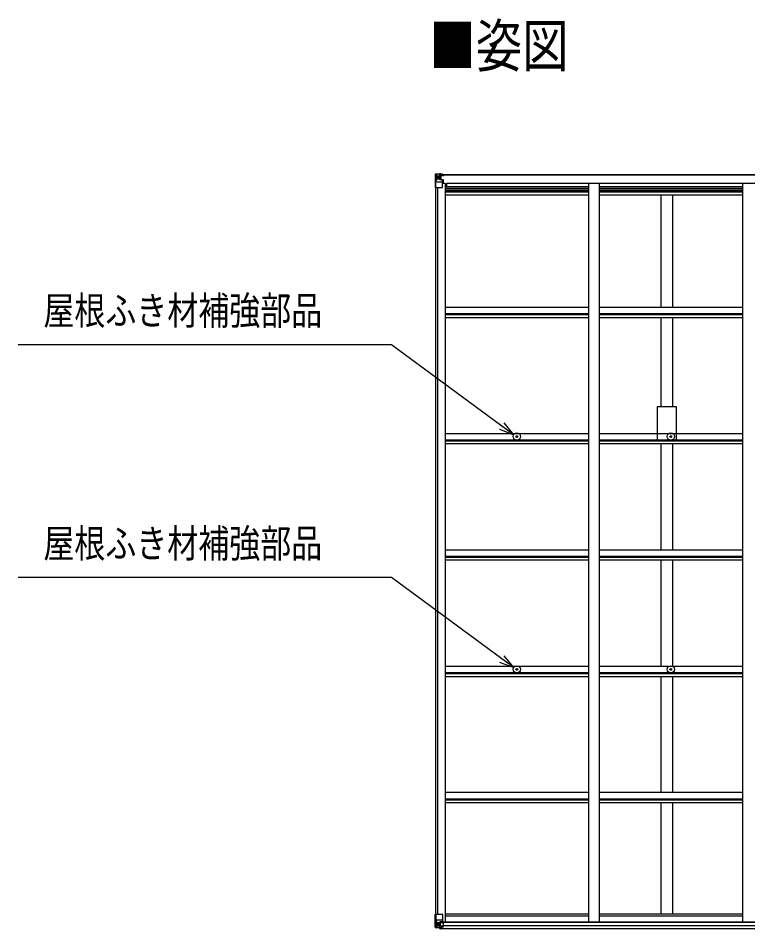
# Model space of a CAD drawing. Units: millimetres, scale not verified. Extents: x -16820 to 16820, y -11880 to 11880.
# Drawn here: x -7737 to -4344, y -867 to 3366 of the extents above; entities that cross this region are included whole.
import ezdxf
from ezdxf.enums import TextEntityAlignment as Align

# ---------------------------------------------------------------- set-up
doc = ezdxf.new("R2010")
doc.units = ezdxf.units.MM
doc.header["$LTSCALE"] = 60
for name, color, linetype in [('0-2_USER1', 3, 'Continuous'), ('0-4_YKK_13', 4, 'Continuous'), ('0-5_YKK_A1', 4, 'Continuous'), ('0-6_YKK_D', 6, 'Continuous')]:
    doc.layers.add(name, color=color, linetype=linetype)
doc.styles.add('ＭＳ ゴシック', font='')
doc.styles.get('ＭＳ ゴシック').set_extended_font_data('MS Gothic')

msp = doc.modelspace()

# ---------------------------------------------------------------- linework, layer by layer
at = {"layer": '0-4_YKK_13'}
for p, q in [((-5797.92, 2640.1), (-5797.92, 2640.06)), ((-5796.98, 2641.1), (-5796.98, 2641.1)), ((-5796.98, 2641.05), (-5796.98, 2641.09)), ((-5788.01, 2641.48), (-5795.93, 2641.01)), ((-5795.08, 2640.04), (-5795.08, 2639.97)), ((-5795.08, 2579.39), (-5795.08, 2639.97)), ((-5791.11, 2636.6), (-5793.84, 2640.26)), ((-5790.25, 2633.09), (-5787.92, 2633.15)), ((-5790.25, 2619.62), (-5790.25, 2633.09)), ((-5775.92, 2642.27), (-5787.92, 2641.49)), ((-5787.92, 2633.14), (-5775.92, 2633.14)), ((-5782.44, 2625.95), (-5782.44, 2624.99)), ((-5776.92, 2633.14), (-5775.92, 2633.14)), ((-5769.42, 2642.78), (-5775.92, 2642.39)), ((-5775.92, 2616.29), (-5775.92, 2642.39)), ((-5775.92, 2641.5), (-5769.42, 2641.9)), ((-5774.42, 2636.68), (-5775.92, 2636.68)), ((-5774.42, 2633.14), (-5775.92, 2633.14)), ((-5769.42, 2640.97), (-5774.42, 2640.89)), ((-5773.92, 2636.32), (-5774.42, 2636.32)), ((-5770.42, 2631.39), (-5774.42, 2631.39)), ((-5774.31, 2635.02), (-5770.42, 2635.02)), ((-5773.93, 2635.23), (-5773.93, 2635.39)), ((-5773.93, 2635.39), (-5773.92, 2635.39)), ((-5773.92, 2637.35), (-5773.92, 2635.39)), ((-5765.92, 2637.35), (-5773.92, 2637.35)), ((-5765.92, 2637.32), (-5773.92, 2637.32)), ((-5763.92, 2635.48), (-5773.92, 2635.39)), ((-5770.42, 2615.28), (-5770.42, 2635.25)), ((-5769.42, 2641.9), (-5769.42, 2642.78)), ((-5769.42, 2641.39), (-5769.42, 2641.9)), ((-5769.42, 2641.39), (-5769.42, 2640.97)), ((-5769.42, 2640.97), (-5769.42, 2640.16)), ((-5764.42, 2640.59), (-5764.42, 2640.16)), ((-5764.12, 2640.59), (-5764.42, 2640.59)), ((-5764.12, 2640.59), (-5762.43, 2640.16)), ((-5763.92, 2637.09), (-5758.92, 2637.09)), ((-5763.92, 2635.48), (-5763.92, 2637.09)), ((-5758.92, 2638.01), (-5758.92, 2637.09)), ((-5758.92, 2637.09), (-5757.92, 2637.09)), ((-5757.92, 2637.09), (-5757.92, 2638.01)), ((-5757.92, 2637.09), (-5757.92, 2635.52)), ((-5757.92, 2635.41), (-5757.92, 2635.52)), ((-5794.53, 2606.27), (-5790.39, 2618.35)), ((-5794.53, 2606.27), (-5787.92, 2606.05)), ((-5787.92, 2619.59), (-5790.25, 2619.62)), ((-5787.92, 2619.59), (-5775.92, 2619.59)), ((-5787.92, 2619.59), (-5787.92, 2619.59)), ((-5787.92, 2606.05), (-5763.92, 2606.05)), ((-5774.42, 2619.59), (-5775.92, 2619.59)), ((-5775.09, 2616.03), (-5764.75, 2614.38)), ((-5775.09, 2615.4), (-5775.09, 2616.03)), ((-5764.75, 2613.74), (-5775.09, 2615.4)), ((-5770.42, 2623.18), (-5774.42, 2623.18)), ((-5764.75, 2614.38), (-5764.75, 2613.74)), ((-5764.47, 2614.3), (-5760.42, 2614.26)), ((-5763.92, 2580.39), (-5763.92, 2613.48)), ((-5759.42, 2602.39), (-5763.92, 2602.39)), ((-5759.42, 2614.26), (-5760.42, 2614.26)), ((-5760.42, 2612.53), (-5759.42, 2612.54)), ((-5759.42, 2598.04), (-5759.42, 2614.26)), ((-5795.08, 2579.39), (-5764.92, 2579.39)), ((-5420.19, 1421.7), (-5419.08, 1421.72)), ((-5420.19, 1420.7), (-5419.08, 1420.68)), ((-5419.08, 1421.72), (-5418.56, 1421.82)), ((-5419.08, 1420.68), (-5418.56, 1420.58)), ((-5418.46, 1422.34), (-5418.56, 1421.82)), ((-5418.46, 1420.06), (-5418.56, 1420.58)), ((-5418.44, 1423.45), (-5418.46, 1422.34)), ((-5418.44, 1418.96), (-5418.46, 1420.06)), ((-5417.44, 1423.45), (-5417.42, 1422.34)), ((-5417.44, 1418.96), (-5417.42, 1420.06)), ((-5417.42, 1422.34), (-5417.32, 1421.82)), ((-5417.42, 1420.06), (-5417.32, 1420.58)), ((-5416.81, 1421.72), (-5417.32, 1421.82)), ((-5416.81, 1420.68), (-5417.32, 1420.58)), ((-5415.7, 1421.7), (-5416.81, 1421.72)), ((-5415.7, 1420.7), (-5416.81, 1420.68)), ((-4704.19, 1421.7), (-4703.08, 1421.72)), ((-4704.19, 1420.7), (-4703.08, 1420.68)), ((-4703.08, 1421.72), (-4702.56, 1421.82)), ((-4703.08, 1420.68), (-4702.56, 1420.58)), ((-4702.46, 1422.34), (-4702.56, 1421.82)), ((-4702.46, 1420.06), (-4702.56, 1420.58)), ((-4702.44, 1423.45), (-4702.46, 1422.34)), ((-4702.44, 1418.96), (-4702.46, 1420.06)), ((-4701.44, 1423.45), (-4701.42, 1422.34)), ((-4701.44, 1418.96), (-4701.42, 1420.06)), ((-4701.42, 1422.34), (-4701.32, 1421.82)), ((-4701.42, 1420.06), (-4701.32, 1420.58)), ((-4700.81, 1421.72), (-4701.32, 1421.82)), ((-4700.81, 1420.68), (-4701.32, 1420.58)), ((-4699.7, 1421.7), (-4700.81, 1421.72)), ((-4699.7, 1420.7), (-4700.81, 1420.68)), ((-5420.19, 339.32), (-5419.08, 339.34)), ((-5419.08, 339.34), (-5418.56, 339.44)), ((-5418.46, 339.96), (-5418.56, 339.44)), ((-5418.44, 341.07), (-5418.46, 339.96)), ((-5417.44, 341.07), (-5417.42, 339.96)), ((-5417.42, 339.96), (-5417.32, 339.44)), ((-5416.81, 339.34), (-5417.32, 339.44)), ((-5415.7, 339.32), (-5416.81, 339.34)), ((-4704.19, 339.32), (-4703.08, 339.34)), ((-4703.08, 339.34), (-4702.56, 339.44)), ((-4702.46, 339.96), (-4702.56, 339.44)), ((-4702.44, 341.07), (-4702.46, 339.96)), ((-4701.44, 341.07), (-4701.42, 339.96)), ((-4701.42, 339.96), (-4701.32, 339.44)), ((-4700.81, 339.34), (-4701.32, 339.44)), ((-4699.7, 339.32), (-4700.81, 339.34)), ((-5420.19, 338.32), (-5419.08, 338.3)), ((-5419.08, 338.3), (-5418.56, 338.2)), ((-5418.46, 337.69), (-5418.56, 338.2)), ((-5418.44, 336.58), (-5418.46, 337.69)), ((-5417.44, 336.58), (-5417.42, 337.69)), ((-5417.42, 337.69), (-5417.32, 338.2)), ((-5416.81, 338.3), (-5417.32, 338.2)), ((-5415.7, 338.32), (-5416.81, 338.3)), ((-4704.19, 338.32), (-4703.08, 338.3)), ((-4703.08, 338.3), (-4702.56, 338.2)), ((-4702.46, 337.69), (-4702.56, 338.2)), ((-4702.44, 336.58), (-4702.46, 337.69)), ((-4701.44, 336.58), (-4701.42, 337.69)), ((-4701.42, 337.69), (-4701.32, 338.2)), ((-4700.81, 338.3), (-4701.32, 338.2)), ((-4699.7, 338.32), (-4700.81, 338.3)), ((-5797.92, -798.96), (-5764.92, -798.96)), ((-5797.92, -859.67), (-5797.92, -798.96)), ((-5795.08, -798.96), (-5795.08, -859.54)), ((-5763.92, -799.96), (-5763.92, -833.05)), ((-5794.53, -825.84), (-5787.92, -825.62)), ((-5794.53, -825.84), (-5790.39, -837.92)), ((-5787.92, -839.15), (-5790.25, -839.19)), ((-5790.25, -839.19), (-5790.25, -852.66)), ((-5787.92, -825.62), (-5763.92, -825.62)), ((-5787.92, -839.15), (-5787.92, -839.16)), ((-5775.92, -839.16), (-5787.92, -839.16)), ((-5783.4, -845.52), (-5783.4, -844.56)), ((-5775.92, -835.21), (-5773.8, -835.15)), ((-5775.92, -835.17), (-5775.92, -861.96)), ((-5775.92, -835.21), (-5775.92, -837.93)), ((-5775.92, -837.93), (-5773.8, -837.87)), ((-5775.92, -839.16), (-5775.92, -837.93)), ((-5775.92, -853.09), (-5775.92, -839.16)), ((-5764.75, -833.31), (-5775.09, -834.97)), ((-5775.09, -834.97), (-5775.09, -835.17)), ((-5773.8, -837.87), (-5773.8, -835.15)), ((-5773.8, -835.15), (-5760.42, -835.2)), ((-5773.8, -837.87), (-5773.8, -839.16)), ((-5773.8, -837.87), (-5759.42, -837.92)), ((-5773.8, -839.16), (-5773.8, -852.69)), ((-5772.4, -835.17), (-5764.75, -833.95)), ((-5764.75, -833.95), (-5764.75, -833.31)), ((-5759.42, -837.92), (-5759.42, -836.11)), ((-5759.42, -839.16), (-5759.42, -837.92)), ((-5759.42, -852.64), (-5759.42, -839.16)), ((-5796.98, -860.62), (-5796.98, -860.67)), ((-5796.98, -860.67), (-5776.69, -861.91)), ((-5788.01, -861.05), (-5795.93, -860.58)), ((-5795.07, -859.61), (-5795.08, -859.54)), ((-5791.11, -856.17), (-5793.84, -859.83)), ((-5790.25, -852.66), (-5787.92, -852.72)), ((-5787.92, -852.71), (-5775.92, -852.71)), ((-5775.92, -861.84), (-5787.92, -861.06)), ((-5776.64, -862.75), (-5775.62, -866.22)), ((-5775.92, -855.92), (-5775.92, -853.09)), ((-5775.92, -853.09), (-5774.27, -853.13)), ((-5775.92, -860.03), (-5775.92, -855.92)), ((-5775.92, -860.03), (-5775.92, -862.41)), ((-5775.92, -862.76), (-5775.92, -862.41)), ((-5775.92, -862.41), (-5775.03, -865.5)), ((-5775.62, -866.22), (-5775.62, -866.22)), ((-5774.72, -866.94), (-5773.42, -867.02)), ((-5774.27, -853.13), (-5774.42, -853.2)), ((-5774.42, -853.2), (-5774.42, -855.95)), ((-5774.42, -859.74), (-5774.42, -855.95)), ((-5774.42, -859.74), (-5773.8, -860.12)), ((-5773.8, -852.69), (-5759.42, -852.64)), ((-5773.8, -865.55), (-5773.8, -860.12)), ((-5773.8, -865.55), (-5773.8, -865.57)), ((-5769.42, -865.3), (-5769.42, -866.77)), ((-5759.42, -852.64), (-5759.42, -854.57)), ((-5759.42, -858.13), (-5759.42, -854.57))]:
    msp.add_line(p, q, dxfattribs=at)
for points in [[(-5797.92, 2640.06), (-5797.92, 2579.39), (-5795.08, 2579.39)], [(-5796.98, 2641.1), (-5787.92, 2641.65), (-5775.92, 2642.39)], [(-5784.36, 2626.91), (-5785.32, 2626.91), (-5785.32, 2627.87), (-5784.36, 2627.87)], [(-5783.4, 2628.83), (-5783.4, 2629.79), (-5782.44, 2629.79), (-5782.44, 2628.83)], [(-5782.44, 2624.99), (-5783.4, 2624.99), (-5783.4, 2625.95)], [(-5781.48, 2627.87), (-5780.52, 2627.87), (-5780.52, 2626.91), (-5781.48, 2626.91)], [(-5769.42, 2641.39), (-5774.42, 2641.39), (-5774.42, 2615.92)], [(-5758.92, 2635.36), (-5773.92, 2635.23), (-5773.93, 2635.23)], [(-5773.92, 2636.32), (-5765.92, 2636.32), (-5765.92, 2638.01)], [(-5763.92, 2635.48), (-5763.92, 2635.47), (-5757.92, 2635.52)], [(-5760.42, 2614.26), (-5760.42, 2612.53), (-5763.92, 2612.51)], [(-5784.36, -847.44), (-5785.32, -847.44), (-5785.32, -846.48), (-5784.36, -846.48)], [(-5783.4, -844.56), (-5782.44, -844.56), (-5782.44, -845.52)], [(-5781.48, -846.48), (-5780.52, -846.48), (-5780.52, -847.44), (-5781.48, -847.44)], [(-5782.44, -848.4), (-5782.44, -849.36), (-5783.4, -849.36), (-5783.4, -848.4)], [(-5776.6, -862.82), (-5776.51, -862.81), (-5776.33, -862.79), (-5776.11, -862.77), (-5775.92, -862.76)], [(-5775.66, -866.09), (-5775.74, -865.78), (-5775.93, -865.14), (-5776.36, -863.63), (-5776.6, -862.82)], [(-5775.62, -866.22), (-5775.64, -866.15), (-5775.66, -866.09)], [(-5769.42, -866.77), (-5773.42, -867.02), (-5773.42, -867.02)], [(-5760.42, -858.91), (-5769.42, -858.96), (-5769.42, -865.3)]]:
    msp.add_lwpolyline(points, dxfattribs=at)
for centre, radius in [((-5782.92, 2627.39), 5.3), ((-5417.94, 1421.2), 17), ((-5417.94, 1421.2), 4), ((-4701.94, 1421.2), 17), ((-4701.94, 1421.2), 4), ((-5417.94, 338.82), 17), ((-5417.94, 338.82), 4), ((-4701.94, 338.82), 17), ((-4701.94, 338.82), 4), ((-5782.92, -846.96), 5.3)]:
    msp.add_circle(centre, radius, dxfattribs=at)
for centre, radius, start, end in [((-5796.92, 2640.1), 0.999, 93.4424, 179.95083), ((-5796.92, 2640.1), 1, 93.50017, 180.00079), ((-5796.92, 2640.06), 0.999, 93.4424, 179.95083), ((-5795.77, 2653.71), 12.7, 269.24466, 275.10311), ((-5793.79, 2640.1), 1.28, 131.17831, 182.45895), ((-5784.36, 2628.83), 0.96, 270, 0), ((-5784.36, 2625.95), 0.96, 0, 90), ((-5781.48, 2628.83), 0.96, 180, 270), ((-5781.48, 2625.95), 0.96, 90, 180), ((-5773.92, 2637.85), 0.5, 179.99802, 269.99691), ((-5773.92, 2637.82), 0.5, 180.00109, 270.00109), ((-5773.92, 2634.89), 0.5, 90.52895, 180.04464), ((-5773.91, 2634.71), 0.513, 91.88028, 181.04707), ((-5758.78, 2643.05), 7.69, 268.96999, 276.43426), ((-5774.98, 2616.96), 0.937, 182.32209, 263.26766), ((-5774.98, 2616.33), 0.937, 182.32209, 263.26766), ((-5764.86, 2613.45), 0.937, 2.32209, 83.26766), ((-5764.86, 2612.81), 0.937, 2.32209, 83.26766), ((-5764.92, 2580.39), 1, 270, 0), ((-5417.94, 1421.2), 2.3, 167.44414, 192.55586), ((-5417.94, 1421.2), 2.3, 77.44414, 102.55586), ((-5417.94, 1421.2), 2.3, 257.44414, 282.55586), ((-5417.94, 1421.2), 2.3, 347.44414, 12.55586), ((-4701.94, 1421.2), 2.3, 167.44414, 192.55586), ((-4701.94, 1421.2), 2.3, 77.44414, 102.55586), ((-4701.94, 1421.2), 2.3, 257.44414, 282.55586), ((-4701.94, 1421.2), 2.3, 347.44414, 12.55586), ((-5417.94, 338.82), 2.3, 167.44414, 192.55586), ((-5417.94, 338.82), 2.3, 77.44414, 102.55586), ((-5417.94, 338.82), 2.3, 347.44414, 12.55586), ((-4701.94, 338.82), 2.3, 167.44414, 192.55586), ((-4701.94, 338.82), 2.3, 77.44414, 102.55586), ((-4701.94, 338.82), 2.3, 347.44414, 12.55586), ((-5417.94, 338.82), 2.3, 257.44414, 282.55586), ((-4701.94, 338.82), 2.3, 257.44414, 282.55586), ((-5764.92, -799.96), 1, 0, 90), ((-5784.36, -845.52), 0.96, 270, 0), ((-5781.48, -845.52), 0.96, 180, 270), ((-5774.98, -835.9), 0.937, 96.73234, 129.06602), ((-5764.86, -832.38), 0.937, 276.73234, 357.67791), ((-5764.86, -833.02), 0.937, 276.73234, 357.67791), ((-5796.92, -859.63), 0.999, 180.04917, 266.5576), ((-5796.92, -859.66), 0.999, 180.04917, 266.5576), ((-5796.92, -859.67), 1, 179.99921, 266.49983), ((-5795.77, -873.27), 12.7, 84.89689, 90.75534), ((-5793.79, -859.66), 1.28, 177.54105, 228.82169), ((-5784.36, -848.4), 0.96, 0, 90), ((-5781.48, -848.4), 0.96, 90, 180), ((-5765.47, -861.31), 11.24, 182.43783, 187.68717), ((-5774.66, -865.94), 1, 196.38623, 266.5), ((-5774.66, -865.94), 1, 196.38533, 221.53109), ((-5774.66, -865.94), 1, 221.52874, 266.50126), ((-5937.03, -901.07), 165.86, 11.87616, 12.38298), ((-5771.11, -865.65), 2.68, 178.21809, 210.55703)]:
    msp.add_arc(centre, radius, start, end, dxfattribs=at)
for centre, major_axis, ratio, start_param, end_param in [((-5595.98, 2653.41), (201, 12.36), 0.060933, 3.1373463, 3.1378449), ((-5794.98, 2641.18), (2, 0.12), 0.060933, 3.1378449, 4.2119296), ((-5794.79, 2638.08), (-0.02, 3), 0.466854, 5.5234897, 6.1575023), ((-5793.12, 2633.01), (0.03, 5), 0.573921, 4.7320603, 5.5159136), ((-5869.67, 2633.14), (81.75, 0), 0.061163, 0, 0.0007725), ((-5793.81, 2608.62), (0.85, 2.32), 0.403757, 2.3087461, 3.2744049), ((-5791.66, 2619.64), (0, 3), 0.468246, 4.2703918, 4.7058971), ((-5793.81, -828.18), (0.85, -2.32), 0.403757, 3.0087805, 3.9744392), ((-5791.66, -839.21), (0, -3), 0.468246, 1.5772882, 2.0127935), ((-5760.42, -836.11), (-1, 0.021), 0.906239, 3.1602973, 4.7310937), ((-5794.98, -860.75), (2, -0.12), 0.060933, 2.0712557, 3.1453404), ((-5595.98, -872.98), (201, -12.36), 0.060933, 3.1453404, 3.145839), ((-5794.79, -857.65), (-0.02, -3), 0.466854, 0.125683, 0.7596956), ((-5793.12, -852.58), (0.03, -5), 0.573921, 0.7672717, 1.551125), ((-5869.67, -852.71), (81.75, 0), 0.061163, 6.2824128, 6.2831853), ((-5816.72, -852.82), (-42.93, -0.14), 0.069886, 2.9926439, 3.1413697), ((-5760.42, -858.14), (-1, -0.014), 0.765986, 1.5603983, 3.1311947)]:
    msp.add_ellipse(centre, major_axis=major_axis, ratio=ratio, start_param=start_param, end_param=end_param, dxfattribs=at)
at = {"layer": '0-5_YKK_A1'}
for p, q in [((-5774.42, 2640.16), (-765.42, 2640.16)), ((-5774.42, 2638.01), (-765.42, 2638.01)), ((-5750.92, 2598.04), (-5763.92, 2598.04)), ((-5750.92, 2598.04), (-5750.92, -834.62)), ((-5750.92, 2584.36), (-5084.92, 2584.36)), ((-5743.42, 2584.36), (-5743.42, 2599.87)), ((-5743.42, 2599.87), (-796.42, 2599.87)), ((-5084.92, 2599.85), (-5084.92, -834.62)), ((-5034.92, 2599.85), (-5034.92, -834.62)), ((-5034.92, 2584.36), (-4368.92, 2584.36)), ((-4368.92, 2599.85), (-4368.92, -834.62)), ((-5795.92, 2579.39), (-5795.92, -798.96)), ((-5786.22, 2579.39), (-5786.22, -798.96)), ((-5750.92, 2575.96), (-5084.92, 2575.96)), ((-5750.92, 2567.76), (-5084.92, 2567.76)), ((-5750.92, 2563.83), (-5084.92, 2563.83)), ((-5750.92, 2558.75), (-5084.92, 2558.75)), ((-5750.92, 2545.75), (-5084.92, 2545.75)), ((-5034.92, 2575.96), (-4368.92, 2575.96)), ((-5034.92, 2567.76), (-4368.92, 2567.76)), ((-5034.92, 2563.83), (-4368.92, 2563.83)), ((-5034.92, 2558.75), (-4368.92, 2558.75)), ((-5034.92, 2545.75), (-4368.92, 2545.75)), ((-4747.42, 2022.34), (-4747.42, 2545.75)), ((-4692.42, 2022.34), (-4692.42, 2545.75)), ((-5750.89, 2022.34), (-5084.92, 2022.34)), ((-5750.89, 1992.6), (-5084.92, 1992.6)), ((-5034.89, 2022.34), (-4368.92, 2022.34)), ((-5034.89, 1992.6), (-4368.92, 1992.6)), ((-5750.89, 1988.06), (-5084.92, 1988.06)), ((-5750.89, 1975.05), (-5084.92, 1975.05)), ((-5034.89, 1988.06), (-4368.92, 1988.06)), ((-5034.89, 1975.05), (-4368.92, 1975.05)), ((-4747.42, 1559.31), (-4747.42, 1975.05)), ((-4692.42, 1559.31), (-4692.42, 1975.05)), ((-5750.92, 1436.07), (-5084.95, 1436.07)), ((-5750.92, 1406.33), (-5084.95, 1406.33)), ((-5750.92, 1401.79), (-5084.95, 1401.79)), ((-5034.92, 1436.07), (-4368.95, 1436.07)), ((-5034.92, 1406.33), (-4368.95, 1406.33)), ((-5034.92, 1401.79), (-4368.95, 1401.79)), ((-5750.92, 1388.77), (-5084.95, 1388.77)), ((-5034.92, 1388.77), (-4368.95, 1388.77)), ((-4747.42, 894.88), (-4747.42, 1388.77)), ((-4692.42, 894.88), (-4692.42, 1388.77)), ((-5750.92, 894.88), (-5084.95, 894.88)), ((-5034.92, 894.88), (-4368.95, 894.88)), ((-5750.92, 865.14), (-5084.95, 865.14)), ((-5750.92, 860.6), (-5084.95, 860.6)), ((-5750.92, 847.59), (-5084.95, 847.59)), ((-5034.92, 865.14), (-4368.95, 865.14)), ((-5034.92, 860.6), (-4368.95, 860.6)), ((-5034.92, 847.59), (-4368.95, 847.59)), ((-4747.42, 353.69), (-4747.42, 847.59)), ((-4692.42, 353.69), (-4692.42, 847.59)), ((-5750.92, 353.69), (-5084.95, 353.69)), ((-5034.92, 353.69), (-4368.95, 353.69)), ((-5750.92, 323.95), (-5084.95, 323.95)), ((-5750.92, 319.41), (-5084.95, 319.41)), ((-5750.92, 306.4), (-5084.95, 306.4)), ((-5034.92, 323.95), (-4368.95, 323.95)), ((-5034.92, 319.41), (-4368.95, 319.41)), ((-5034.92, 306.4), (-4368.95, 306.4)), ((-4747.42, -232.58), (-4747.42, 306.4)), ((-4692.42, -232.58), (-4692.42, 306.4)), ((-5750.89, -232.58), (-5084.92, -232.58)), ((-5034.89, -232.58), (-4368.92, -232.58)), ((-5750.89, -262.32), (-5084.92, -262.32)), ((-5750.89, -266.86), (-5084.92, -266.86)), ((-5750.89, -279.87), (-5084.92, -279.87)), ((-5034.89, -262.32), (-4368.92, -262.32)), ((-5034.89, -266.86), (-4368.92, -266.86)), ((-5034.89, -279.87), (-4368.92, -279.87)), ((-4747.42, -797.85), (-4747.42, -279.87)), ((-4692.42, -797.85), (-4692.42, -279.87)), ((-5750.92, -797.85), (-5084.92, -797.85)), ((-5034.92, -797.85), (-4368.92, -797.85)), ((-5768.96, -834.62), (-770.88, -834.62)), ((-5759.42, -836.29), (-780.42, -836.29)), ((-5750.92, -806.2), (-5084.92, -806.2)), ((-5034.92, -806.2), (-4368.92, -806.2)), ((-5769.42, -865.02), (-770.42, -865.02)), ((-5759.42, -850.99), (-780.42, -850.99))]:
    msp.add_line(p, q, dxfattribs=at)
msp.add_lwpolyline([(-4765.12, 1559.31), (-4765.12, 1403.81), (-4674.72, 1403.81), (-4674.72, 1559.31)], close=True, dxfattribs=at)
at = {"layer": '0-6_YKK_D'}
for points in [[(-5432.63, 1429.69), (-5487.37, 1470.02), (-6001.06, 1848.46), (-7736.6, 1848.46)], [(-5498.18, 1455.35), (-5432.63, 1429.69), (-5476.57, 1484.69)], [(-5432.63, 347.31), (-5487.37, 387.64), (-6001.06, 766.09), (-7736.6, 766.09)], [(-5498.18, 372.97), (-5432.63, 347.31), (-5476.57, 402.31)]]:
    msp.add_lwpolyline(points, dxfattribs=at)

# ---------------------------------------------------------------- texts
at = {"layer": '0-2_USER1', "style": 'ＭＳ ゴシック', "width": 0.8}
msp.add_text('■姿図', height=197.9, dxfattribs=at).set_placement((-5824.8, 3080), align=Align.BOTTOM_LEFT)
at = {"layer": '0-6_YKK_D', "style": 'ＭＳ ゴシック', "width": 0.8}
for p in [(-7619.49, 1901.48), (-7619.49, 819.1)]:
    msp.add_text('屋根ふき材補強部品', height=132, dxfattribs=at).set_placement(p, align=Align.BOTTOM_LEFT)

doc.saveas('drawing.dxf')
